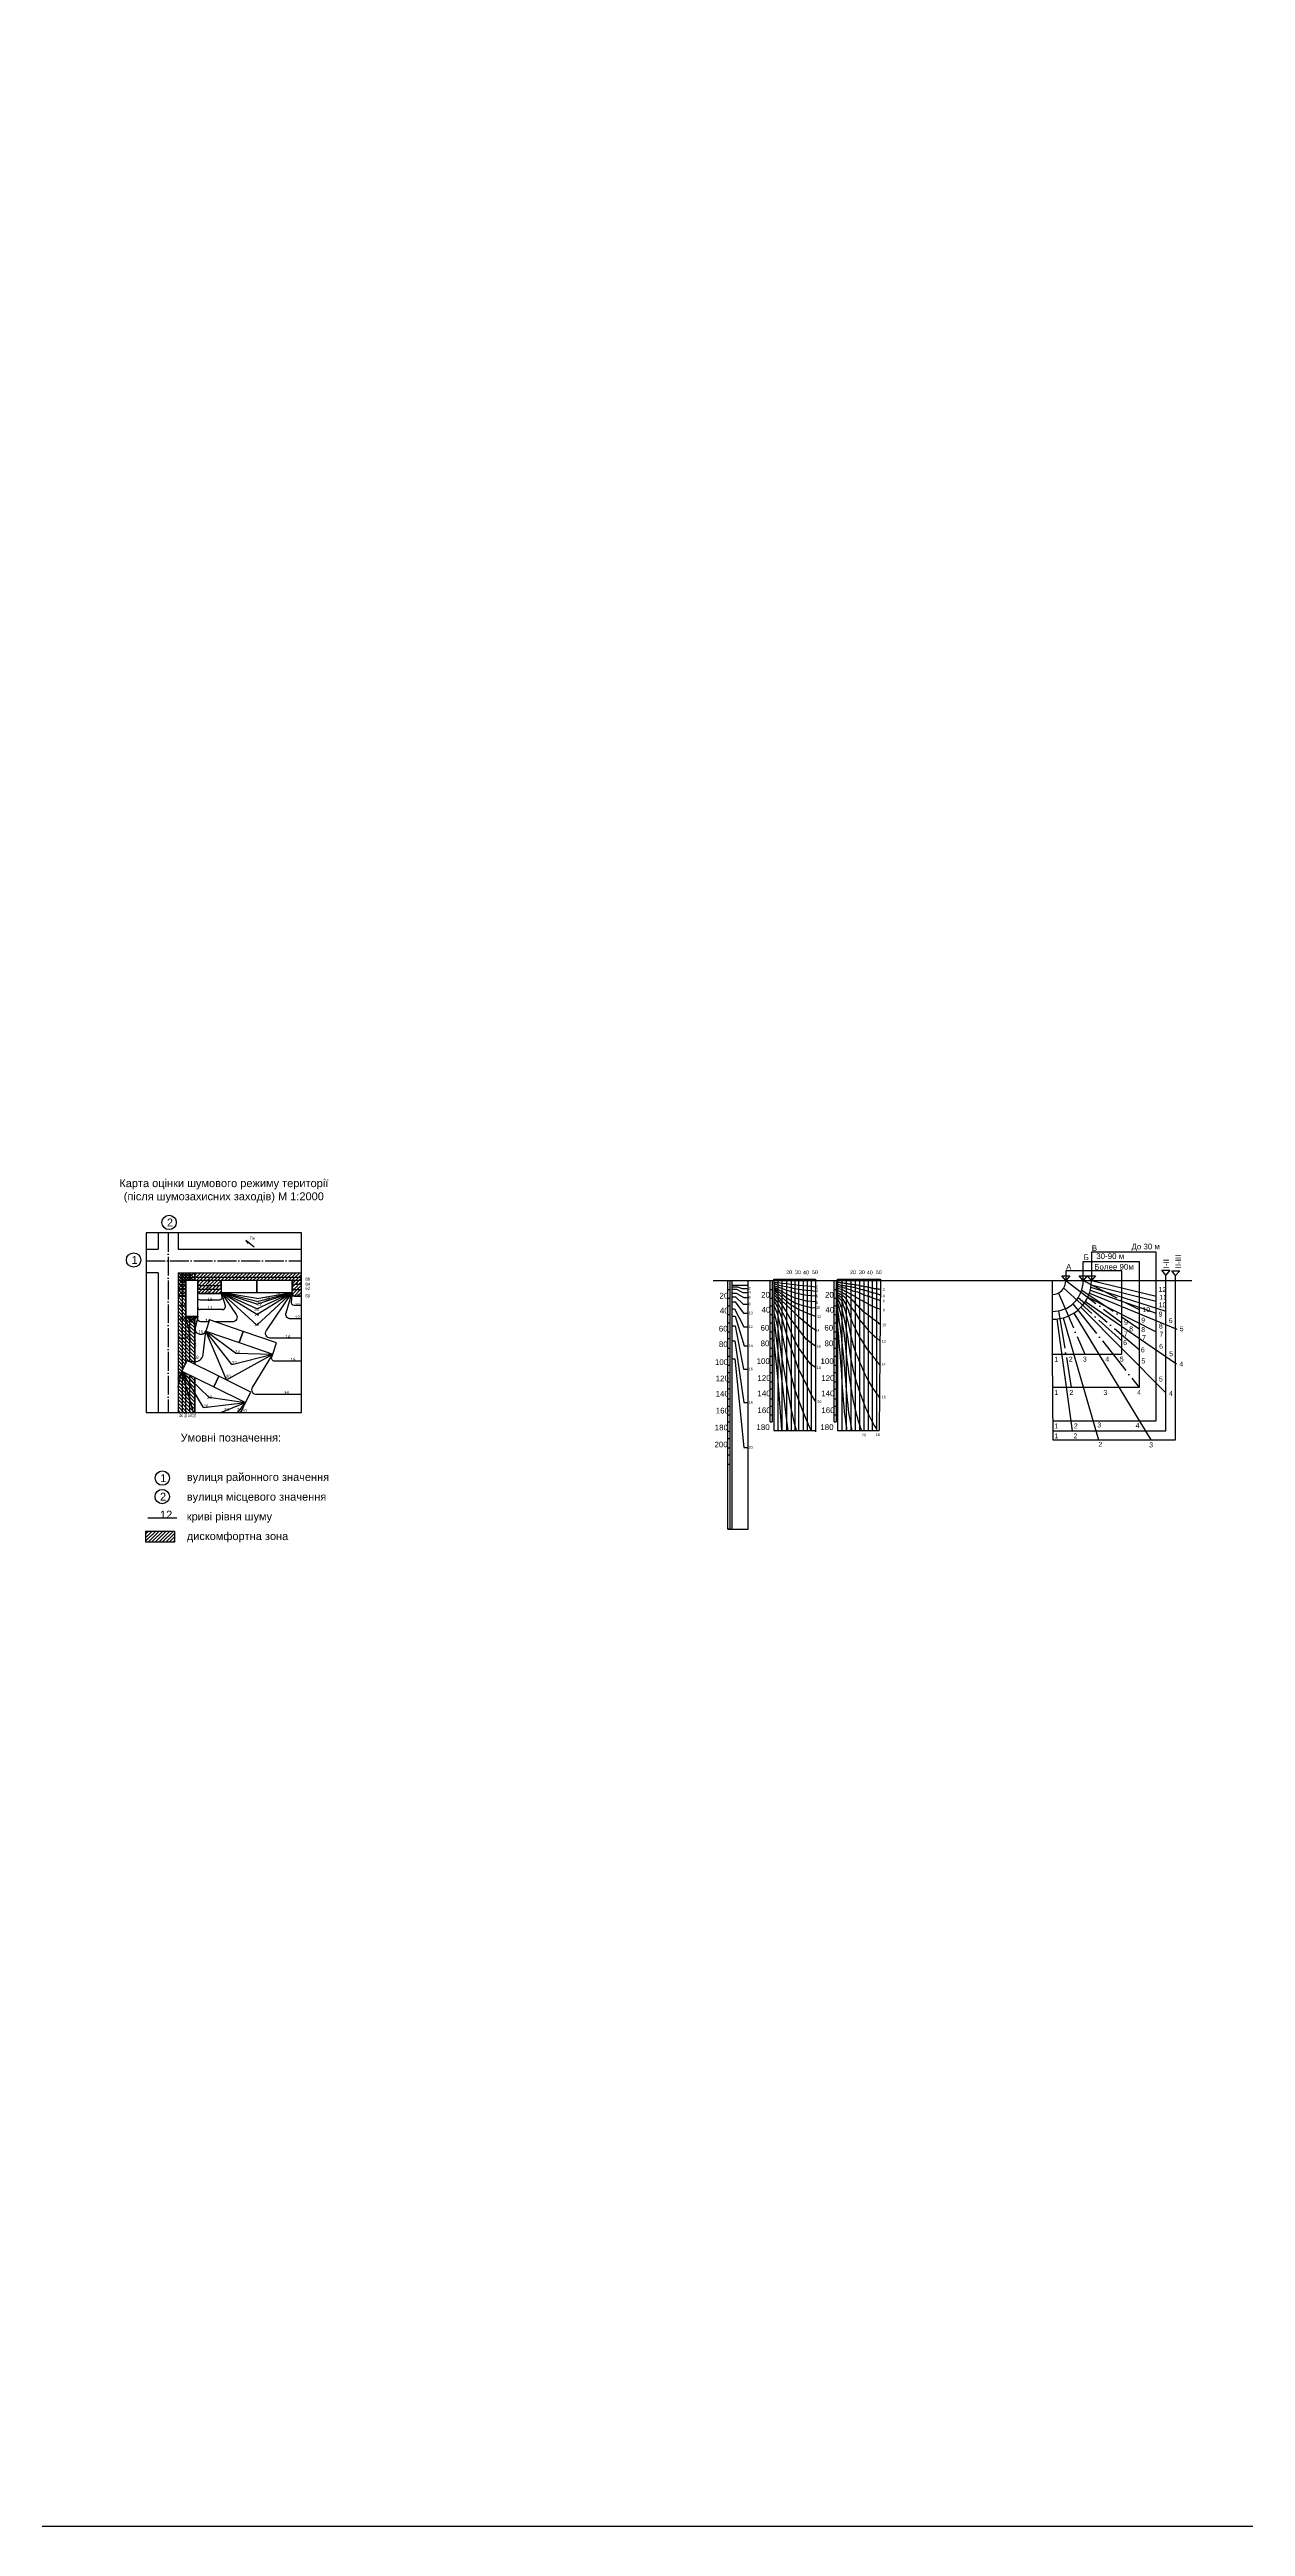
# Model space of a CAD drawing. Header units: millimetres. Extents: x 3866 to 35600, y -8896 to 9491.
# Drawn here: x 11811 to 12570, y 2100 to 3671 of the extents above; entities that cross this region are included whole.
import ezdxf

# ---------------------------------------------------------------- set-up
doc = ezdxf.new("R2010")
doc.units = ezdxf.units.MM
doc.linetypes.add('ACAD_ISO04W100', pattern=[30, 24, -3, 0, -3])
for name, color, linetype in [('будівлі', 7, 'Continuous'), ('ВДМ', 7, 'Continuous'), ('шум1', 243, 'Continuous'), ('шум2', 130, 'Continuous'), ('шум3', 90, 'Continuous')]:
    doc.layers.add(name, color=color, linetype=linetype)
doc.styles.get("Standard").update_dxf_attribs({"font": 'arial.ttf'})

msp = doc.modelspace()

# ---------------------------------------------------------------- hatches: boundary and pattern name
at = {"layer": 'шум1', "transparency": 33554687}
h = msp.add_hatch(dxfattribs=at)
h.set_pattern_fill('ANSI31', color=256, scale=0.5)
h.paths.add_polyline_path([(11900.157, 2895.326), (11897.558, 2895.326), (11897.558, 2892.462), (11900.157, 2892.462)])
h.paths.add_polyline_path([(11897.558, 2895.326), (11895.449, 2895.326), (11895.449, 2892.462), (11897.558, 2892.462)])
h.paths.add_polyline_path([(11895.449, 2895.326), (11892.585, 2895.326), (11892.585, 2892.462), (11895.449, 2892.462)])
h.paths.add_polyline_path([(11895.449, 2892.462), (11892.585, 2892.462), (11892.585, 2890.382), (11895.449, 2890.382)])
h.paths.add_polyline_path([(11895.449, 2890.382), (11892.585, 2890.382), (11892.585, 2887.782), (11895.449, 2887.782)])
h.paths.add_polyline_path([(11897.558, 2889.616, 0.34663683), (11896.585, 2890.382), (11895.449, 2890.382), (11895.449, 2887.782), (11896.085, 2887.782, 0.35885774), (11897.558, 2888.995)])
h.paths.add_polyline_path([(11897.558, 2892.462), (11895.449, 2892.462), (11895.449, 2890.382), (11896.585, 2890.382, -0.34663683), (11897.558, 2889.616)])
h.paths.add_polyline_path([(11895.449, 2887.782), (11892.585, 2887.782), (11892.585, 2884.698), (11895.449, 2884.698)])
h.paths.add_polyline_path([(11897.558, 2888.995, -0.35885774), (11896.085, 2887.782), (11895.449, 2887.782), (11895.449, 2884.698), (11896.085, 2884.698, 0.35885774), (11897.558, 2885.911)])
h.paths.add_polyline_path([(11895.449, 2884.698), (11892.585, 2884.698), (11892.585, 2880.464), (11895.449, 2880.464)])
h.paths.add_polyline_path([(11897.558, 2885.911, -0.35885774), (11896.085, 2884.698), (11895.449, 2884.698), (11895.449, 2880.464), (11896.085, 2880.464, 0.35885774), (11897.558, 2881.677)])
h.paths.add_polyline_path([(11920.085, 2886.318, -0.41421356), (11918.585, 2884.818), (11906.585, 2884.818, -0.41421356), (11905.085, 2886.318), (11905.085, 2883.599, 0.41421356), (11906.585, 2882.099), (11919.585, 2882.099, 0.41421356), (11920.085, 2882.599), (11920.085, 2882.826)])
h.paths.add_polyline_path([(11920.085, 2886.318), (11920.085, 2888.498, -0.41421356), (11918.585, 2886.998), (11906.585, 2886.998, -0.41421356), (11905.085, 2888.498), (11905.085, 2888.22), (11905.085, 2886.318, 0.41421356), (11906.585, 2884.818), (11918.585, 2884.818, 0.41421356)])
h.paths.add_polyline_path([(11920.085, 2889.354, 0.41421356), (11919.085, 2890.354), (11906.085, 2890.354, 0.41421356), (11905.085, 2889.354), (11905.085, 2888.498, 0.41421356), (11906.585, 2886.998), (11918.585, 2886.998, 0.41421356), (11920.085, 2888.498)])
h.paths.add_polyline_path([(11910.695, 2880.441), (11913.249, 2880.441), (11913.249, 2884.562), (11910.695, 2884.562)], flags=9)
h.paths.add_polyline_path([(11910.703, 2883.16), (11913.257, 2883.16), (11913.257, 2887.282), (11910.703, 2887.282)], flags=9)
h.paths.add_polyline_path([(11910.772, 2885.348), (11913.326, 2885.348), (11913.326, 2889.469), (11910.772, 2889.469)], flags=9)
h.paths.add_polyline_path([(11910.726, 2888.119), (11913.28, 2888.119), (11913.28, 2892.24), (11910.726, 2892.24)], flags=9)
h = msp.add_hatch(dxfattribs=at)
h.set_pattern_fill('ANSI31', color=256, scale=0.5, angle=90)
h.paths.add_polyline_path([(11895.449, 2884.698), (11892.585, 2884.698), (11892.585, 2880.464), (11895.449, 2880.464)])
h.paths.add_polyline_path([(11895.449, 2887.782), (11892.585, 2887.782), (11892.585, 2884.698), (11895.449, 2884.698)])
h.paths.add_polyline_path([(11895.449, 2890.382), (11892.585, 2890.382), (11892.585, 2887.782), (11895.449, 2887.782)])
h.paths.add_polyline_path([(11895.449, 2892.462), (11892.585, 2892.462), (11892.585, 2890.382), (11895.449, 2890.382)])
h.paths.add_polyline_path([(11895.449, 2895.326), (11892.585, 2895.326), (11892.585, 2892.462), (11895.449, 2892.462)])
h.paths.add_polyline_path([(11897.558, 2895.326), (11895.449, 2895.326), (11895.449, 2892.462), (11897.558, 2892.462)])
h.paths.add_polyline_path([(11900.157, 2895.326), (11897.558, 2895.326), (11897.558, 2892.462), (11900.157, 2892.462)])
h.paths.add_polyline_path([(11903.241, 2895.326), (11900.157, 2895.326), (11900.157, 2892.462), (11903.241, 2892.462)])
h.paths.add_polyline_path([(11903.241, 2892.462), (11900.157, 2892.462), (11900.157, 2890.326), (11903.241, 2890.326)])
h.paths.add_polyline_path([(11900.157, 2892.462), (11897.558, 2892.462), (11897.558, 2890.326), (11900.157, 2890.326)])
h.paths.add_polyline_path([(11897.558, 2892.462), (11895.449, 2892.462), (11895.449, 2890.382), (11896.585, 2890.382, -0.34663683), (11897.558, 2889.616)])
h.paths.add_polyline_path([(11897.558, 2889.616, 0.34663683), (11896.585, 2890.382), (11895.449, 2890.382), (11895.449, 2887.782), (11896.085, 2887.782, 0.35885774), (11897.558, 2888.995)])
h.paths.add_polyline_path([(11897.558, 2888.995, -0.35885774), (11896.085, 2887.782), (11895.449, 2887.782), (11895.449, 2884.698), (11896.085, 2884.698, 0.35885774), (11897.558, 2885.911)])
h.paths.add_polyline_path([(11897.558, 2885.911, -0.35885774), (11896.085, 2884.698), (11895.449, 2884.698), (11895.449, 2880.464), (11896.085, 2880.464, 0.35885774), (11897.558, 2881.677)])
h.paths.add_polyline_path([(11903.241, 2867.239), (11903.241, 2867.826), (11900.157, 2867.826), (11900.157, 2867.008), (11901.335, 2866.633)])
h.paths.add_polyline_path([(11900.157, 2867.826), (11897.585, 2867.826), (11900.157, 2867.008)], flags=16)
h.paths.add_polyline_path([(11900.157, 2867.008), (11897.585, 2867.826), (11900.157, 2866.16)], flags=16)
h.paths.add_polyline_path([(11903.241, 2866.631), (11903.241, 2867.239), (11901.335, 2866.633), (11900.157, 2867.008), (11900.157, 2866.16), (11901.335, 2865.396)])
h.paths.add_polyline_path([(11900.157, 2866.16), (11897.585, 2867.826), (11900.157, 2864.986)], flags=17)
h.paths.add_polyline_path([(11903.241, 2865.79), (11903.241, 2866.631), (11901.335, 2865.396), (11900.157, 2866.16), (11900.157, 2864.986), (11901.335, 2863.685)])
h.paths.add_polyline_path([(11900.157, 2864.986), (11897.585, 2867.826), (11899.837, 2857.52, -0.4131345), (11897.558, 2853.951), (11897.558, 2837.83), (11898.407, 2839.55), (11899.302, 2839.108), (11900.157, 2839.067)])
h.paths.add_polyline_path([(11898.845, 2850.445), (11901.399, 2850.445), (11901.399, 2854.567), (11898.845, 2854.567)], flags=9)
h = msp.add_hatch(dxfattribs=at)
h.set_pattern_fill('ANSI31', color=256, scale=0.5)
h.paths.add_polyline_path([(11900.157, 2892.462), (11897.558, 2892.462), (11897.558, 2890.326), (11900.157, 2890.326)])
h = msp.add_hatch(dxfattribs=at)
h.set_pattern_fill('ANSI31', color=256)
h.paths.add_polyline_path([(11903.241, 2895.326), (11900.157, 2895.326), (11900.157, 2892.462), (11903.241, 2892.462)])
h = msp.add_hatch(dxfattribs=at)
h.set_pattern_fill('ANSI31', color=256, scale=0.5)
h.paths.add_polyline_path([(11903.241, 2892.462), (11900.157, 2892.462), (11900.157, 2890.326), (11903.241, 2890.326)])
h = msp.add_hatch(dxfattribs=at)
h.set_pattern_fill('ANSI31', color=256, scale=0.5)
h.paths.add_polyline_path([(11971.014, 2895.326), (11903.241, 2895.326), (11903.241, 2892.462), (11971.014, 2892.462)])
h.paths.add_polyline_path([(11908.487, 2890.471), (11911.041, 2890.471), (11911.041, 2894.593), (11908.487, 2894.593)], flags=9)
h = msp.add_hatch(dxfattribs=at)
h.set_pattern_fill('ANSI31', color=256, scale=0.5)
h.paths.add_polyline_path([(11971.014, 2892.462), (11903.241, 2892.462), (11903.241, 2890.326), (11905.085, 2890.326), (11905.085, 2889.354, -0.41421356), (11906.085, 2890.354), (11919.085, 2890.354, -0.41421356), (11920.085, 2889.354), (11920.085, 2890.326), (11942.585, 2890.326), (11965.085, 2890.326), (11965.085, 2889.354, -0.41421356), (11966.085, 2890.354), (11971.014, 2890.354)])
h.paths.add_polyline_path([(11908.487, 2890.471), (11911.041, 2890.471), (11911.041, 2894.593), (11908.487, 2894.593)], flags=9)
h.paths.add_polyline_path([(11910.726, 2888.119), (11913.28, 2888.119), (11913.28, 2892.24), (11910.726, 2892.24)], flags=9)
h = msp.add_hatch(dxfattribs=at)
h.set_pattern_fill('ANSI31', color=256, scale=0.5, angle=90)
h.paths.add_polyline_path([(11895.449, 2853.88), (11892.585, 2853.88), (11892.585, 2827.772), (11895.085, 2832.826), (11895.449, 2833.562)])
h.paths.add_polyline_path([(11895.449, 2865.991), (11892.585, 2865.991), (11892.585, 2853.88), (11895.449, 2853.88)])
h.paths.add_polyline_path([(11895.449, 2874.697), (11892.585, 2874.697), (11892.585, 2865.991), (11895.449, 2865.991)])
h.paths.add_polyline_path([(11895.449, 2880.464), (11892.585, 2880.464), (11892.585, 2874.697), (11895.449, 2874.697)])
h.paths.add_polyline_path([(11893.71, 2856.921), (11896.264, 2856.921), (11896.264, 2861.043), (11893.71, 2861.043)], flags=24)
h.paths.add_polyline_path([(11893.71, 2856.921), (11896.264, 2856.921), (11896.264, 2861.043), (11893.71, 2861.043)], flags=25)
h = msp.add_hatch(dxfattribs=at)
h.set_pattern_fill('ANSI31', color=256, scale=0.5, angle=90)
h.paths.add_polyline_path([(11897.558, 2881.677, -0.35885774), (11896.085, 2880.464), (11895.449, 2880.464), (11895.449, 2874.697), (11896.085, 2874.697, 0.35885774), (11897.558, 2875.91)])
h.paths.add_polyline_path([(11897.558, 2875.91, -0.35885774), (11896.085, 2874.697), (11895.449, 2874.697), (11895.449, 2865.991), (11896.085, 2865.991, 0.35885774), (11897.558, 2867.204)])
h = msp.add_hatch(dxfattribs=at)
h.set_pattern_fill('ANSI31', color=256, scale=0.5)
h.paths.add_polyline_path([(11971.014, 2884.67), (11966.585, 2884.67, -0.41421356), (11965.085, 2886.17), (11965.085, 2882.826), (11965.081, 2881.972, 0.41577484), (11966.581, 2880.464), (11971.014, 2880.464)])
h.paths.add_polyline_path([(11967.509, 2883.04), (11970.063, 2883.04), (11970.063, 2887.161), (11967.509, 2887.161)], flags=9)
h.paths.add_polyline_path([(11967.498, 2878.806), (11970.052, 2878.806), (11970.052, 2882.927), (11967.498, 2882.927)], flags=9)
h = msp.add_hatch(dxfattribs=at)
h.set_pattern_fill('ANSI31', color=256, scale=0.5)
h.paths.add_polyline_path([(11971.014, 2887.754), (11966.585, 2887.754, -0.41421356), (11965.085, 2889.254), (11965.085, 2886.17, 0.41421356), (11966.585, 2884.67), (11971.014, 2884.67)])
h.paths.add_polyline_path([(11971.014, 2890.354), (11966.085, 2890.354, 0.42736939), (11965.086, 2889.309, 0.42494564), (11966.585, 2887.754), (11971.014, 2887.754)])
h.paths.add_polyline_path([(11967.509, 2883.04), (11970.063, 2883.04), (11970.063, 2887.161), (11967.509, 2887.161)], flags=9)
h.paths.add_polyline_path([(11966.987, 2886.105), (11969.541, 2886.105), (11969.541, 2890.226), (11966.987, 2890.226)], flags=9)
h = msp.add_hatch(dxfattribs=at)
h.set_pattern_fill('ANSI31', color=256, scale=0.5, angle=90)
h.paths.add_polyline_path([(11897.558, 2853.951, -0.05475768), (11896.906, 2853.88), (11895.449, 2853.88), (11895.449, 2833.562), (11897.558, 2837.83)])
h.paths.add_polyline_path([(11897.558, 2867.204, -0.35885774), (11896.085, 2865.991), (11895.449, 2865.991), (11895.449, 2853.88), (11896.906, 2853.88, 0.05475768), (11897.558, 2853.951)])
h.paths.add_polyline_path([(11897.585, 2867.826), (11897.585, 2867.491, -0.04819234), (11897.558, 2867.204), (11897.558, 2853.951, 0.4131345), (11899.837, 2857.52)])
h.paths.add_polyline_path([(11893.71, 2856.921), (11896.264, 2856.921), (11896.264, 2861.043), (11893.71, 2861.043)], flags=25)
h.paths.add_polyline_path([(11895.853, 2853.316), (11898.407, 2853.316), (11898.407, 2857.437), (11895.853, 2857.437)], flags=25)
h.paths.add_polyline_path([(11893.71, 2856.921), (11896.264, 2856.921), (11896.264, 2861.043), (11893.71, 2861.043)], flags=25)
h.paths.add_polyline_path([(11895.853, 2853.316), (11898.407, 2853.316), (11898.407, 2857.437), (11895.853, 2857.437)], flags=24)
h = msp.add_hatch(dxfattribs=at)
h.set_pattern_fill('ANSI31', color=256, scale=0.5, angle=90)
h.paths.add_polyline_path([(11903.241, 2865.79), (11901.335, 2863.685), (11900.157, 2864.986), (11900.157, 2839.067), (11903.241, 2838.919)])
h.paths.add_polyline_path([(11903.241, 2838.919), (11900.157, 2839.067), (11900.157, 2838.686), (11903.241, 2837.162)])
h.paths.add_polyline_path([(11898.845, 2850.445), (11901.399, 2850.445), (11901.399, 2854.567), (11898.845, 2854.567)], flags=9)
h.paths.add_polyline_path([(11902.181, 2847.424), (11904.735, 2847.424), (11904.735, 2851.545), (11902.181, 2851.545)], flags=9)
h.paths.add_polyline_path([(11901.792, 2839.526), (11905.9, 2839.526), (11905.9, 2843.648), (11901.792, 2843.648)], flags=9)
h = msp.add_hatch(dxfattribs=at)
h.set_pattern_fill('ANSI31', color=256, scale=0.5, angle=90)
h.paths.add_polyline_path([(11897.558, 2824.114), (11895.449, 2831.544), (11895.449, 2806.69), (11897.558, 2806.69)])
h.paths.add_polyline_path([(11895.449, 2831.544), (11895.085, 2832.826), (11892.585, 2822.771), (11892.585, 2806.69), (11895.449, 2806.69)])
h.paths.add_polyline_path([(11900.157, 2814.953), (11897.558, 2824.114), (11897.558, 2806.69), (11900.157, 2806.69)])
h.paths.add_polyline_path([(11900.157, 2824.298), (11897.558, 2828.669), (11897.558, 2824.114), (11900.157, 2814.953)])
h.paths.add_polyline_path([(11903.241, 2819.112), (11900.157, 2824.298), (11900.157, 2814.953), (11902.502, 2806.69), (11903.241, 2806.69)])
h.paths.add_polyline_path([(11900.157, 2814.953), (11900.157, 2806.69), (11902.502, 2806.69)], flags=17)
h.paths.add_polyline_path([(11903.241, 2824.96), (11900.157, 2827.934), (11900.157, 2824.298), (11903.241, 2819.112)])
h.paths.add_polyline_path([(11903.241, 2828.797), (11900.157, 2830.32), (11900.157, 2827.934), (11903.241, 2824.96)])
h.paths.add_polyline_path([(11900.157, 2830.32), (11897.558, 2831.605), (11897.558, 2830.442), (11900.157, 2827.934)])
h.paths.add_polyline_path([(11897.558, 2830.442), (11897.558, 2828.669), (11900.157, 2824.298), (11900.157, 2827.934)])
h.paths.add_polyline_path([(11895.449, 2832.214), (11895.449, 2831.544), (11897.558, 2824.114), (11897.558, 2828.669)])
h.paths.add_polyline_path([(11897.558, 2830.442), (11895.449, 2832.475), (11895.449, 2832.214), (11897.558, 2828.669)])
h.paths.add_polyline_path([(11897.558, 2831.605), (11895.449, 2832.646), (11895.449, 2832.475), (11897.558, 2830.442)])
at = {"layer": 'шум1'}
h = msp.add_hatch(dxfattribs=at)
h.set_pattern_fill('ANSI31', color=256, scale=0.5)
h.set_pattern_definition([(45, (218.4065, 0), (-1.12253202, 1.12253202), [])])
h.paths.add_polyline_path([(11890.447, 2731.395), (11872.155, 2731.395), (11872.155, 2724.3), (11890.447, 2724.3)])

# ---------------------------------------------------------------- linework, layer by layer
for points in [[(11872.343, 2806.69), (11971.014, 2806.69), (11971.014, 2920.552), (11872.343, 2920.552), (11872.343, 2806.69)], [(12448, 2801.332), (12513.656, 2801.332), (12513.656, 2908.375), (12472.538, 2908.375), (12472.538, 2890.326)], [(12447.526, 2890.326), (12447.526, 2843.737), (12491.798, 2843.737), (12491.798, 2896.418), (12456.221, 2896.418), (12456.221, 2890.326)], [(12447.526, 2843.737), (12448, 2789.313), (12525.943, 2789.313), (12525.943, 2893.528)], [(12467.275, 2890.326), (12467.275, 2902.541), (12502.784, 2902.541), (12502.784, 2822.562), (12448, 2822.562)], [(12448, 2795.031), (12519.778, 2795.031), (12519.778, 2893.818)], [(12456.221, 2890.326), (12453.776, 2893.35), (12458.852, 2893.35), (12456.221, 2890.326)], [(12467.275, 2890.326), (12464.831, 2893.35), (12469.907, 2893.35), (12467.275, 2890.326)], [(12472.538, 2890.326), (12470.093, 2893.35), (12475.169, 2893.35), (12472.538, 2890.326)], [(12519.778, 2893.818), (12517.334, 2896.842), (12522.41, 2896.842), (12519.778, 2893.818)], [(12525.943, 2893.528), (12523.498, 2896.552), (12528.574, 2896.552), (12525.943, 2893.528)], [(12232.374, 2890.326), (12536.228, 2890.326)], [(12242.851, 2890.326), (12242.851, 2732.513), (12241.592, 2732.513), (12241.592, 2890.326)], [(12254.425, 2890.326), (12254.425, 2732.424), (12241.592, 2732.424)], [(12241.592, 2884.757), (12242.851, 2884.757)], [(12241.592, 2879.216), (12242.851, 2879.216)], [(12244.151, 2890.326), (12244.151, 2732.424)], [(12244.151, 2887.462), (12254.425, 2887.462)], [(12244.151, 2886.299), (12247.852, 2886.323), (12250.861, 2885.354), (12254.425, 2885.354)], [(12244.151, 2884.839), (12244.151, 2884.839), (12247.149, 2884.839), (12251.299, 2882.754), (12254.425, 2882.754)], [(12244.151, 2882.414), (12247.068, 2882.414), (12251.81, 2879.67), (12254.425, 2879.67)], [(12244.151, 2879.957), (12246.558, 2879.957), (12251.519, 2875.464), (12254.425, 2875.464)], [(12244.151, 2876.851), (12246.434, 2876.851), (12251.533, 2869.697), (12254.425, 2869.697)], [(12268.583, 2800.808), (12268.583, 2890.326)], [(12268.583, 2884.757), (12269.843, 2884.757)], [(12268.583, 2879.216), (12269.843, 2879.216)], [(12269.843, 2890.326), (12269.843, 2800.808)], [(12270.855, 2890.326), (12270.855, 2891.315), (12297.298, 2891.315), (12297.298, 2794.349)], [(12270.855, 2890.326), (12270.855, 2795.123)], [(12297.298, 2886.213), (12294.483, 2886.508), (12291.858, 2886.783), (12289.346, 2886.902), (12286.773, 2887.213), (12283.971, 2887.552), (12281.611, 2887.838), (12278.891, 2888.167), (12276.14, 2888.56), (12273.355, 2888.957), (12270.855, 2888.957)], [(12297.298, 2883.433), (12294.373, 2883.729), (12291.509, 2883.999), (12289.267, 2884.35), (12286.727, 2884.701), (12283.938, 2885.086), (12281.583, 2885.702), (12278.773, 2886.458), (12275.936, 2886.863), (12273.529, 2887.434), (12270.855, 2888.316)], [(12297.298, 2880.357), (12294.435, 2880.574), (12291.74, 2880.778), (12289.307, 2881.36), (12286.777, 2881.82), (12284.044, 2882.514), (12281.549, 2883.362), (12278.736, 2884.317), (12276.018, 2885.241), (12273.379, 2886.132), (12270.855, 2886.985)], [(12297.298, 2876.805), (12294.35, 2877.106), (12291.732, 2877.374), (12289.317, 2877.946), (12286.716, 2878.582), (12283.911, 2879.412), (12281.523, 2880.349), (12278.683, 2881.903), (12275.932, 2883.407), (12273.438, 2884.772), (12270.855, 2886.25)], [(12297.298, 2872.866), (12294.555, 2873.072), (12291.961, 2873.759), (12289.486, 2874.274), (12286.788, 2875.149), (12284.099, 2876.237), (12281.487, 2877.696), (12278.681, 2879.473), (12275.897, 2881.756), (12273.371, 2883.351), (12270.855, 2885.263)], [(12297.298, 2867.562), (12294.647, 2868.596), (12291.886, 2869.613), (12289.484, 2870.692), (12286.822, 2871.889), (12284.101, 2873.56), (12281.542, 2874.948), (12278.468, 2877.397), (12276.13, 2879.556), (12273.452, 2882.029), (12270.855, 2884.206)], [(12297.298, 2858.901), (12294.503, 2860.619), (12291.866, 2862.892), (12289.355, 2865.057), (12286.784, 2867.086), (12284.009, 2869.775), (12281.617, 2872.091), (12278.662, 2874.953), (12275.809, 2877.717), (12273.677, 2880.251), (12270.855, 2883.188)], [(12297.298, 2848.614), (12294.601, 2850.724), (12291.717, 2852.981), (12289.368, 2856.013), (12286.767, 2859.371), (12283.964, 2862.99), (12281.351, 2866.363), (12278.822, 2871.01), (12276.041, 2875.204), (12273.543, 2878.5), (12270.855, 2881.682)], [(12297.298, 2835.085), (12294.521, 2837.121), (12292.092, 2840.104), (12289.508, 2843.773), (12286.827, 2847.387), (12284.236, 2852.16), (12281.472, 2858.443), (12278.7, 2865.654), (12275.79, 2871.466), (12273.416, 2876.206), (12270.855, 2879.713)], [(12297.298, 2813.771), (12294.582, 2818.089), (12291.981, 2823.263), (12289.418, 2828.549), (12286.577, 2834.409), (12284.225, 2841.172), (12281.899, 2847.38), (12278.941, 2856.494), (12275.937, 2866.821), (12273.468, 2873.344), (12270.855, 2877.818)], [(12273.468, 2890.326), (12273.468, 2795.123)], [(12275.937, 2890.326), (12275.937, 2891.315)], [(12275.937, 2890.326), (12275.937, 2795.123)], [(12278.941, 2890.326), (12278.941, 2795.123)], [(12281.899, 2890.326), (12281.899, 2891.315)], [(12281.899, 2890.326), (12281.899, 2795.123)], [(12284.225, 2890.326), (12284.225, 2795.123)], [(12286.577, 2890.326), (12286.577, 2891.315)], [(12286.577, 2890.326), (12286.577, 2795.123)], [(12289.418, 2890.326), (12289.418, 2795.123)], [(12291.981, 2890.326), (12291.981, 2891.315)], [(12291.981, 2890.326), (12291.981, 2795.123)], [(12294.582, 2890.326), (12294.582, 2795.123)], [(12309.141, 2800.808), (12309.141, 2890.326)], [(12309.141, 2884.757), (12310.401, 2884.757)], [(12309.141, 2879.216), (12310.401, 2879.216)], [(12310.401, 2890.326), (12310.401, 2800.808)], [(12311.414, 2890.326), (12311.414, 2891.315), (12338.695, 2891.315), (12337.863, 2795.186)], [(12311.414, 2890.326), (12311.414, 2795.123)], [(12314.073, 2890.326), (12314.073, 2795.123)], [(12316.846, 2890.326), (12316.846, 2795.123)], [(12316.846, 2878.674), (12319.78, 2873.561), (12322.457, 2870.022), (12325.324, 2865.323), (12328.068, 2862.284), (12330.747, 2858.859), (12333.284, 2856.319), (12336.077, 2854.063), (12338.355, 2851.996)], [(12319.78, 2890.326), (12319.78, 2795.123)], [(12322.457, 2890.326), (12322.457, 2795.123)], [(12325.324, 2890.326), (12325.324, 2795.123)], [(12328.068, 2890.326), (12328.068, 2795.123)], [(12330.747, 2890.326), (12330.747, 2795.123)], [(12333.284, 2890.326), (12333.284, 2795.123)], [(12336.077, 2890.326), (12336.077, 2795.123)], [(12468.783, 2877.095), (12526.642, 2837.589)], [(12470.25, 2879.766), (12513.656, 2857.846)], [(12471.3, 2882.392), (12526.674, 2859.41)], [(12471.812, 2884.145), (12513.656, 2869.65)], [(12472.215, 2886.084), (12519.778, 2870.834)], [(12472.424, 2887.666), (12513.656, 2877.279)], [(12472.538, 2890.326), (12513.656, 2880.54)], [(12241.592, 2874.256), (12242.851, 2874.256)], [(12241.592, 2868.828), (12242.851, 2868.828)], [(12241.592, 2863.469), (12242.851, 2863.469)], [(12244.151, 2872.328), (12245.982, 2872.328), (12251.85, 2860.991), (12254.425, 2860.991)], [(12244.151, 2867.752), (12246.373, 2867.752), (12252.096, 2848.88), (12254.425, 2848.88)], [(12244.151, 2861.588), (12246.275, 2861.588), (12251.685, 2834.16), (12254.425, 2834.16)], [(12268.583, 2874.256), (12269.843, 2874.256)], [(12268.583, 2868.828), (12269.843, 2868.828)], [(12268.583, 2863.469), (12269.843, 2863.469)], [(12294.582, 2795.205), (12291.981, 2800.981), (12289.418, 2807.027), (12286.577, 2814.862), (12284.225, 2821.517), (12281.899, 2830.271), (12278.941, 2843.423), (12275.937, 2857.718), (12273.468, 2868.86), (12270.855, 2874.931)], [(12285.219, 2795.218), (12284.225, 2798.767), (12281.899, 2809.432), (12278.941, 2825.697), (12275.937, 2841.983), (12273.468, 2861.26), (12270.855, 2871.182)], [(12279.939, 2795.239), (12278.941, 2803.052), (12275.937, 2828.135), (12273.468, 2847.165), (12270.855, 2867.009)], [(12309.141, 2874.256), (12310.401, 2874.256)], [(12309.141, 2868.828), (12310.401, 2868.828)], [(12309.141, 2863.469), (12310.401, 2863.469)], [(12450.648, 2865.988), (12460.281, 2795.031)], [(12454.693, 2866.719), (12477.11, 2789.313)], [(12461.456, 2869.722), (12510.311, 2789.313)], [(12465.897, 2873.397), (12519.778, 2819.123)], [(12241.592, 2857.719), (12242.851, 2857.719)], [(12241.592, 2853.565), (12242.851, 2853.565)], [(12241.592, 2847.543), (12242.851, 2847.543)], [(12244.151, 2852.093), (12246.232, 2852.093), (12251.832, 2812.946), (12254.425, 2812.946)], [(12268.583, 2857.719), (12269.843, 2857.719)], [(12268.583, 2853.565), (12269.843, 2853.565)], [(12268.583, 2847.543), (12269.843, 2847.543)], [(12275.937, 2795.536), (12273.468, 2829.445), (12270.855, 2852.833)], [(12309.141, 2857.719), (12310.401, 2857.719)], [(12309.141, 2853.565), (12310.401, 2853.565)], [(12309.141, 2847.543), (12310.401, 2847.543)], [(12241.592, 2842.303), (12242.851, 2842.303)], [(12241.592, 2836.641), (12242.851, 2836.641)], [(12241.592, 2832.053), (12242.851, 2832.053)], [(12244.151, 2840.755), (12246.036, 2840.755), (12251.854, 2784.474), (12254.425, 2784.474)], [(12268.583, 2842.303), (12269.843, 2842.303)], [(12268.583, 2836.641), (12269.843, 2836.641)], [(12268.583, 2832.053), (12269.843, 2832.053)], [(12309.141, 2842.303), (12310.401, 2842.303)], [(12309.141, 2836.641), (12310.401, 2836.641)], [(12309.141, 2832.053), (12310.401, 2832.053)], [(12241.592, 2826.126), (12242.851, 2826.126)], [(12241.592, 2821.643), (12242.851, 2821.643)], [(12241.592, 2815.338), (12242.851, 2815.338)], [(12268.583, 2826.126), (12269.843, 2826.126)], [(12268.583, 2821.643), (12269.843, 2821.643)], [(12268.583, 2815.338), (12269.843, 2815.338)], [(12309.141, 2826.126), (12310.401, 2826.126)], [(12309.141, 2821.643), (12310.401, 2821.643)], [(12309.141, 2815.338), (12310.401, 2815.338)], [(12448, 2822.562), (12447.71, 2822.56)], [(12241.592, 2810.582), (12242.851, 2810.582)], [(12241.592, 2805.149), (12242.851, 2805.149)], [(12241.592, 2800.808), (12242.851, 2800.808)], [(12268.583, 2810.582), (12269.843, 2810.582)], [(12268.583, 2805.149), (12269.843, 2805.149)], [(12268.583, 2800.808), (12269.843, 2800.808)], [(12309.141, 2810.582), (12310.401, 2810.582)], [(12309.141, 2805.149), (12310.401, 2805.149)], [(12309.141, 2800.808), (12310.401, 2800.808)], [(12241.592, 2794.843), (12242.851, 2794.843)], [(12241.592, 2790.173), (12242.851, 2790.173)], [(12241.592, 2784.171), (12242.851, 2784.171)], [(12270.855, 2795.123), (12297.298, 2795.123)], [(12311.414, 2795.123), (12337.863, 2795.186)], [(12241.592, 2779.757), (12242.851, 2779.757)], [(12241.592, 2773.94), (12242.851, 2773.94)]]:
    msp.add_lwpolyline(points)
at = {"linetype": 'ACAD_ISO04W100'}
for points in [[(12451.537, 2882.405), (12468.344, 2843.737)], [(12454.944, 2885.503), (12491.798, 2852.16)], [(12456.221, 2890.326), (12491.798, 2863.546)], [(12464.185, 2879.531), (12502.784, 2846.657)], [(12466.422, 2884.315), (12502.784, 2859.736)], [(12467.275, 2890.326), (12502.784, 2871.975)], [(12451.733, 2871.122), (12459.747, 2822.562)], [(12460.834, 2875.629), (12502.784, 2822.562)]]:
    msp.add_lwpolyline(points, dxfattribs=at)
for centre in [(11886.936, 2927.235), (11864.389, 2903.417), (11882.595, 2764.994), (11882.536, 2753.284)]:
    msp.add_circle(centre, 4.556)
for centre, radius, start, end in [((12447.756, 2889.987), 8.473, 268.446733, 2.295971), ((12448.056, 2889.989), 19.222, 268.420067, 1.004736), ((12448.392, 2890.03), 24.148, 267.944943, 0.702152)]:
    msp.add_arc(centre, radius, start, end)
for points in [[(12311.414, 2889.316), (12314.073, 2889.011), (12316.846, 2888.502), (12319.78, 2888.096), (12322.457, 2887.852), (12325.324, 2887.181), (12328.068, 2886.775), (12330.747, 2886.246), (12333.284, 2885.636), (12336.077, 2885.145), (12338.64, 2884.922)], [(12311.414, 2887.867), (12314.073, 2887.373), (12316.846, 2886.9), (12319.78, 2886.468), (12322.457, 2885.913), (12325.324, 2885.111), (12328.068, 2884.391), (12330.747, 2883.63), (12333.284, 2882.8), (12336.077, 2882.101), (12338.608, 2881.176)], [(12311.414, 2886.741), (12314.073, 2886.164), (12316.846, 2885.443), (12319.78, 2884.392), (12322.457, 2883.506), (12325.324, 2882.617), (12328.068, 2881.319), (12330.747, 2880.557), (12333.284, 2879.567), (12336.077, 2878.447), (12338.577, 2877.664)], [(12311.414, 2885.378), (12314.073, 2884.649), (12316.846, 2883.357), (12319.78, 2881.799), (12322.457, 2880.208), (12325.324, 2878.551), (12328.068, 2877.126), (12330.747, 2875.551), (12333.284, 2874.292), (12336.077, 2872.966), (12338.53, 2872.202)], [(12316.846, 2881.035), (12314.073, 2882.67), (12311.414, 2883.917)], [(12316.846, 2878.674), (12314.073, 2881.073), (12311.414, 2882.367)], [(12314.073, 2879.477), (12311.414, 2881.197)], [(12314.073, 2877.381), (12311.414, 2880.317)], [(12314.073, 2872.837), (12311.414, 2879.06)], [(12338.224, 2836.81), (12336.077, 2839.513), (12333.284, 2843.122), (12330.747, 2846.238), (12328.068, 2850.323), (12325.324, 2854.738), (12322.457, 2860.156), (12319.78, 2866.956), (12316.846, 2875.075), (12314.073, 2879.477)], [(12338.044, 2816.084), (12336.077, 2818.975), (12333.284, 2822.932), (12330.747, 2827.228), (12328.068, 2832.557), (12325.324, 2839.026), (12322.457, 2846.026), (12319.78, 2856.064), (12316.846, 2869.41), (12314.073, 2877.381)], [(12338.446, 2862.477), (12336.077, 2864.335), (12333.284, 2866.361), (12330.747, 2868.354), (12328.068, 2870.38), (12325.324, 2873.083), (12322.457, 2876.105), (12319.78, 2878.909), (12316.846, 2881.035)], [(12336.077, 2796.407), (12333.284, 2800.925), (12330.747, 2806.096), (12328.068, 2812.666), (12325.324, 2820.207), (12322.457, 2829.303), (12319.78, 2841.785), (12316.846, 2860.389), (12314.073, 2872.837)]]:
    msp.add_spline(points, degree=3)
for points, knots in [([(12326.704, 2795.159), (12326.235, 2796.488), (12324.594, 2801.155), (12321.917, 2810.687), (12319.398, 2826.089), (12316.587, 2845.027), (12315.274, 2862.853), (12312.378, 2873.14), (12311.414, 2876.566)], [0.91639213, 0.91639213, 0.91639213, 0.91639213, 18.535877, 62.74521683, 124.45221029, 213.37301325, 302.31982955, 346.74077056, 346.74077056, 346.74077056, 346.74077056]), ([(12320.621, 2795.145), (12320.331, 2796.544), (12318.404, 2805.919), (12316.667, 2825.239), (12314.671, 2849.753), (12312.354, 2866.056), (12311.414, 2872.672)], [1.70246626, 1.70246626, 1.70246626, 1.70246626, 19.55908463, 121.32739885, 243.59125054, 327.10459725, 327.10459725, 327.10459725, 327.10459725]), ([(12317.502, 2795.137), (12317.277, 2796.494), (12315.375, 2807.981), (12314.195, 2830.765), (12312.365, 2852.067), (12311.414, 2863.143)], [0.36926939, 0.36926939, 0.36926939, 0.36926939, 17.55401224, 145.89762438, 284.90902052, 284.90902052, 284.90902052, 284.90902052])]:
    msp.add_open_spline(points, degree=3, knots=knots)
at = {"layer": 'будівлі', "color": 7}
for points in [[(11897.585, 2890.326), (11897.585, 2867.826), (11905.085, 2867.826), (11905.085, 2890.326), (11897.585, 2890.326)], [(11942.585, 2890.326), (11920.085, 2890.326), (11920.085, 2882.826), (11942.585, 2882.826), (11942.585, 2890.326)], [(11965.085, 2890.326), (11942.585, 2890.326), (11942.585, 2882.826), (11965.085, 2882.826), (11965.085, 2890.326)], [(11933.88, 2858.061), (11912.585, 2865.326), (11910.164, 2858.228), (11931.458, 2850.962), (11933.88, 2858.061)], [(11955.175, 2850.795), (11933.88, 2858.061), (11931.458, 2850.962), (11952.753, 2843.697), (11955.175, 2850.795)], [(11918.58, 2829.584), (11898.407, 2839.55), (11895.085, 2832.826), (11915.258, 2822.86), (11918.58, 2829.584)], [(11938.752, 2819.617), (11918.58, 2829.584), (11915.258, 2822.86), (11935.43, 2812.893), (11938.752, 2819.617)], [(11938.752, 2819.617), (11918.58, 2829.584), (11915.258, 2822.86), (11935.43, 2812.893), (11938.752, 2819.617)]]:
    msp.add_lwpolyline(points, dxfattribs=at)
at = {"layer": 'ВДМ'}
for points in [[(11872.343, 2910.326), (11880.085, 2910.326)], [(11880.085, 2920.552), (11880.085, 2910.326)], [(11892.585, 2920.552), (11892.585, 2910.326)], [(11892.585, 2910.326), (11971.014, 2910.326)], [(11940.84, 2911.431), (11935.581, 2915.723)], [(11935.581, 2915.723), (11937.789, 2914.514)], [(11935.581, 2915.723), (11937.208, 2913.802)], [(11880.085, 2895.326), (11872.343, 2895.326)], [(11880.085, 2895.326), (11880.085, 2806.69)], [(11892.585, 2895.326), (11892.585, 2806.69)], [(11892.585, 2895.326), (11971.014, 2895.326)]]:
    msp.add_lwpolyline(points, dxfattribs=at)
at = {"layer": 'ВДМ', "linetype": 'ACAD_ISO04W100', "ltscale": 0.5}
for points in [[(11886.335, 2920.552), (11886.335, 2806.69)], [(11872.343, 2902.826), (11971.014, 2902.826)]]:
    msp.add_lwpolyline(points, dxfattribs=at)
at = {"layer": 'шум1'}
for points in [[(10853.65, 4440.229), (14267.172, 4440.229), (14267.172, 2099.83), (10853.65, 2099.83)], [(11872.155, 2731.395), (11890.447, 2731.395), (11890.447, 2724.3), (11872.155, 2724.3)]]:
    msp.add_lwpolyline(points, close=True, dxfattribs=at)
at = {"layer": 'шум1', "color": 7}
for points in [[(11892.585, 2892.462), (11971.014, 2892.462)], [(11895.449, 2833.562), (11895.449, 2895.326)], [(11897.558, 2837.83), (11897.558, 2895.326)], [(11900.157, 2890.326), (11900.157, 2895.326)], [(11900.157, 2838.686), (11900.157, 2867.826)], [(11895.449, 2806.69), (11895.449, 2832.646)], [(11897.558, 2806.69), (11897.558, 2831.605)], [(11900.157, 2806.69), (11900.157, 2830.32)], [(11873.486, 2739.871), (11891.875, 2739.871)]]:
    msp.add_lwpolyline(points, dxfattribs=at)
at = {"layer": 'шум1', "lineweight": 40}
for points in [[(11903.241, 2890.326), (11903.241, 2895.326)], [(11903.241, 2837.162), (11903.241, 2867.826)], [(11903.241, 2806.69), (11903.241, 2828.797)]]:
    msp.add_lwpolyline(points, dxfattribs=at)
at = {"layer": 'шум1', "color": 7, "linetype": 'ACAD_ISO04W100'}
for points in [[(11892.585, 2890.382), (11896.585, 2890.382, -0.41421356), (11897.585, 2889.382), (11897.585, 2888.481)], [(11892.585, 2887.782), (11896.085, 2887.782, 0.41421356), (11897.585, 2889.282), (11897.585, 2890.326)], [(11892.585, 2874.697), (11896.085, 2874.697, 0.41421356), (11897.585, 2876.197), (11897.585, 2881.996)], [(11920.085, 2886.998), (11920.085, 2889.354, 0.41421356), (11919.085, 2890.354), (11906.085, 2890.354, 0.41421356), (11905.085, 2889.354), (11905.085, 2888.22)], [(11905.085, 2888.322), (11905.085, 2886.318, 0.41421356), (11906.585, 2884.818), (11918.585, 2884.818, 0.41421356), (11920.085, 2886.318), (11920.085, 2890.326)], [(11920.085, 2882.826), (11922.605, 2874.526, -0.50342486), (11920.691, 2871.945), (11906.585, 2871.945, -0.41421356), (11905.085, 2873.445), (11905.085, 2876.974)], [(11971.014, 2890.354), (11966.085, 2890.354, 0.41421356), (11965.085, 2889.354), (11965.085, 2888.453)], [(11971.014, 2887.754), (11966.585, 2887.754, -0.41421356), (11965.085, 2889.254), (11965.085, 2890.326)]]:
    msp.add_lwpolyline(points, format="xyb", dxfattribs=at)
at = {"layer": 'шум1', "color": 7}
for points in [[(11897.585, 2890.326), (11897.585, 2886.198, -0.41421356), (11896.085, 2884.698), (11892.585, 2884.698)], [(11920.085, 2882.826), (11929.57, 2868.797, -0.60123049), (11927.085, 2864.117), (11916.131, 2864.117)], [(11971.014, 2853.88), (11951.165, 2853.88, -0.60123049), (11948.679, 2858.56), (11965.085, 2882.826)], [(11965.085, 2882.826), (11964.332, 2876.952, 0.45209465), (11966.316, 2874.697), (11971.014, 2874.697)], [(11965.085, 2890.326), (11965.085, 2886.17, 0.41421356), (11966.585, 2884.67), (11971.014, 2884.67)], [(11892.585, 2865.991), (11896.085, 2865.991, 0.41421356), (11897.585, 2867.491), (11897.585, 2867.826)], [(11892.585, 2853.88), (11896.906, 2853.88, 0.47872196), (11899.837, 2857.52), (11897.585, 2867.826)], [(11912.173, 2864.117), (11907.085, 2864.117, -0.41421356), (11905.085, 2866.117), (11905.085, 2867.826)]]:
    msp.add_lwpolyline(points, format="xyb", dxfattribs=at)
at = {"layer": 'шум1', "linetype": 'ACAD_ISO04W100', "lineweight": 40}
msp.add_lwpolyline([(11892.585, 2880.464), (11896.085, 2880.464, 0.41421356), (11897.585, 2881.964), (11897.585, 2881.964)], format="xyb", dxfattribs=at)
at = {"layer": 'шум1', "lineweight": 40}
for points in [[(11905.085, 2883.599), (11905.085, 2883.599, 0.41421356), (11906.585, 2882.099), (11919.585, 2882.099, 0.41421356), (11920.085, 2882.599), (11920.085, 2882.826)], [(11965.085, 2882.826), (11965.081, 2881.972, 0.41577484), (11966.581, 2880.464), (11971.014, 2880.464)]]:
    msp.add_lwpolyline(points, format="xyb", dxfattribs=at)
at = {"layer": 'шум1', "linetype": 'ACAD_ISO04W100'}
msp.add_lwpolyline([(11920.085, 2886.998), (11920.085, 2890.326)], dxfattribs=at)
at = {"layer": 'шум2', "color": 7}
for points in [[(11920.085, 2890.326), (11920.085, 2888.498, -0.41421356), (11918.585, 2886.998), (11906.585, 2886.998, -0.41421356), (11905.085, 2888.498), (11905.085, 2890.326)], [(11920.085, 2882.826), (11920.489, 2879.682, -0.45209465), (11919.001, 2877.992), (11906.585, 2877.992, -0.41421356), (11905.085, 2879.492), (11905.085, 2886.79)]]:
    msp.add_lwpolyline(points, format="xyb", dxfattribs=at)
at = {"layer": 'шум3', "color": 7}
for points in [[(11942.585, 2862.092), (11920.085, 2882.826)], [(11942.534, 2868.845), (11920.085, 2882.826)], [(11942.585, 2872.37), (11920.085, 2882.826)], [(11942.585, 2875.317), (11920.085, 2882.826)], [(11942.585, 2877.1), (11920.085, 2882.826)], [(11942.585, 2878.96), (11920.085, 2882.822)], [(11942.534, 2868.845), (11965.085, 2882.826)], [(11942.585, 2872.37), (11965.085, 2882.826)], [(11942.585, 2862.092), (11965.085, 2882.826)], [(11942.585, 2875.317), (11965.085, 2882.826)], [(11942.585, 2877.1), (11965.085, 2882.826)], [(11942.585, 2878.96), (11965.085, 2882.826)], [(11901.335, 2865.396), (11897.585, 2867.826)], [(11901.335, 2863.685), (11897.585, 2867.826)], [(11901.335, 2866.633), (11897.585, 2867.826)], [(11901.335, 2863.685), (11905.085, 2867.826)], [(11901.335, 2865.396), (11905.085, 2867.826)], [(11901.335, 2866.633), (11905.085, 2867.826)], [(11923.434, 2827.444), (11910.164, 2858.228)], [(11926.75, 2837.164), (11910.164, 2858.228)], [(11929.147, 2844.188), (11910.164, 2858.228)], [(11892.585, 2822.771), (11895.085, 2832.826)], [(11892.585, 2827.772), (11895.085, 2832.826)], [(11912.08, 2816.435), (11895.085, 2832.826)], [(11902.502, 2806.69), (11895.085, 2832.826)], [(11908.789, 2809.782), (11895.085, 2832.826)], [(11923.434, 2827.444), (11952.753, 2843.697)], [(11926.75, 2837.164), (11952.753, 2843.697)], [(11929.147, 2844.188), (11952.753, 2843.697)], [(11912.085, 2816.432), (11935.43, 2812.893)], [(11908.801, 2809.777), (11935.43, 2812.893)], [(11919.742, 2806.69), (11935.43, 2812.893)], [(11930.474, 2806.69), (11935.43, 2812.893)], [(11932.369, 2806.69), (11935.43, 2812.893)]]:
    msp.add_lwpolyline(points, dxfattribs=at)
for points in [[(11971.014, 2865.991), (11964.02, 2865.991, -0.50342486), (11961.15, 2869.862), (11965.085, 2882.826)], [(11905.085, 2867.826), (11903.414, 2860.195, 0.38144677), (11905.376, 2856.714), (11906.362, 2856.377, 0.41421356), (11910.17, 2858.248), (11910.164, 2858.228)], [(11899.302, 2839.108), (11903.265, 2838.918, 0.39524077), (11908.473, 2843.348), (11910.164, 2858.228)], [(11971.014, 2817.946), (11942.485, 2817.946, -0.58432152), (11939.918, 2822.5), (11952.753, 2843.697)], [(11971.014, 2839.16), (11954.001, 2839.16, -0.51414503), (11952.108, 2841.806), (11952.753, 2843.697)]]:
    msp.add_lwpolyline(points, format="xyb", dxfattribs=at)

# ---------------------------------------------------------------- texts
at = {"attachment_point": 1}
for s, width, insert, char_height in [('В', 7, (12472.782, 2912.74), 3.6), ('30-90 м', 115.12181, (12475.612, 2907.625), 3.6), ('До 30 м', 115.12181, (12497.967, 2913.754), 3.6), ('20', 7, (12278.763, 2896.83), 2.4), ('30', 7, (12284.389, 2896.83), 2.4), ('40', 7, (12289.406, 2896.715), 2.4), ('50', 7, (12295.097, 2896.83), 2.4), ('20', 7, (12319.321, 2896.83), 2.4), ('30', 7, (12324.947, 2896.83), 2.4), ('40', 7, (12329.964, 2896.715), 2.4), ('50', 7, (12335.655, 2896.83), 2.4), ('А', 7, (12456.466, 2900.783), 3.6), ('Б', 15, (12467.52, 2906.907), 3.6), ('Более 90м', 115.12181, (12474.36, 2900.891), 3.6), ('20', 7, (12236.368, 2882.54), 3.6), ('4', 7, (12254.861, 2883.648), 1.68), ('8', 7, (12254.861, 2876.358), 1.68), ('2', 7, (12254.861, 2886.248), 1.68), ('6', 7, (12254.861, 2880.564), 1.68), ('20', 7, (12262.836, 2883.107), 3.6), ('4', 7, (12297.734, 2884.508), 1.68), ('8', 7, (12297.734, 2877.217), 1.68), ('2', 7, (12297.734, 2887.107), 1.68), ('6', 7, (12297.734, 2881.423), 1.68), ('20', 7, (12303.394, 2883.107), 3.6), ('4', 7, (12339.972, 2881.423), 1.68), ('6', 7, (12339.97, 2878.301), 1.68), ('2', 7, (12339.972, 2885.42), 1.68), ('12', 7, (12515.181, 2886.187), 3.12), ('10', 7, (12515.288, 2876.487), 3.12), ('11', 7, (12515.566, 2881.266), 3.12), ('60', 7, (12235.963, 2861.631), 3.6), ('40', 7, (12236.601, 2873.062), 3.6), ('10', 7, (12254.861, 2870.591), 1.68), ('12', 7, (12254.861, 2861.884), 1.68), ('60', 7, (12262.43, 2862.197), 3.6), ('40', 7, (12263.069, 2873.628), 3.6), ('10', 7, (12297.724, 2873.918), 1.68), ('12', 7, (12298.326, 2868.311), 1.68), ('60', 7, (12302.988, 2862.197), 3.6), ('40', 7, (12303.627, 2873.628), 3.6), ('10', 7, (12339.536, 2863.036), 1.68), ('8', 7, (12340.041, 2872.422), 1.68), ('9', 7, (12493.258, 2865.238), 3.12), ('8', 7, (12496.512, 2861.27), 3.12), ('8', 7, (12504.11, 2860.808), 3.12), ('9', 7, (12504.161, 2866.796), 3.12), ('10', 7, (12504.881, 2873.486), 3.12), ('9', 7, (12515.243, 2870.607), 3.12), ('8', 7, (12515.402, 2862.951), 3.12), ('6', 7, (12521.649, 2866.527), 3.12), ('5', 7, (12528.587, 2861.325), 3.12), ('80', 7, (12236.021, 2851.745), 3.6), ('14', 7, (12254.861, 2849.774), 1.68), ('80', 7, (12262.489, 2852.311), 3.6), ('14', 7, (12297.298, 2859.581), 1.68), ('16', 7, (12298.021, 2849.452), 1.68), ('80', 7, (12303.047, 2852.311), 3.6), ('12', 7, (12339.373, 2852.603), 1.68), ('6', 7, (12492.674, 2852.579), 3.12), ('7', 7, (12493.121, 2857.99), 3.12), ('6', 7, (12503.99, 2847.911), 3.12), ('7', 7, (12504.724, 2855.714), 3.12), ('6', 7, (12515.516, 2850.193), 3.12), ('7', 7, (12515.775, 2857.929), 3.12), ('5', 7, (12521.965, 2845.469), 3.12), ('100', 7, (12233.497, 2840.428), 3.6), ('120', 7, (12233.967, 2830.047), 3.6), ('16', 7, (12254.861, 2835.054), 1.68), ('100', 7, (12259.965, 2840.995), 3.6), ('120', 7, (12260.453, 2830.285), 3.6), ('18', 7, (12298.141, 2835.859), 1.68), ('100', 7, (12300.523, 2840.995), 3.6), ('120', 7, (12301.011, 2830.285), 3.6), ('14', 7, (12339.257, 2838.163), 1.68), ('1', 7, (12449.027, 2842.065), 3.12), ('2', 7, (12458.193, 2842.065), 3.12), ('3', 7, (12467.151, 2842.065), 3.12), ('4', 7, (12481.362, 2842.065), 3.12), ('5', 7, (12490.605, 2842.065), 3.12), ('5', 7, (12504.258, 2840.925), 3.12), ('5', 7, (12515.438, 2829.398), 3.12), ('4', 7, (12528.381, 2838.943), 3.12), ('140', 7, (12233.958, 2820.327), 3.6), ('18', 7, (12254.861, 2813.84), 1.68), ('140', 7, (12260.444, 2820.565), 3.6), ('20', 7, (12298.498, 2814.358), 1.68), ('140', 7, (12301.002, 2820.565), 3.6), ('16', 7, (12339.314, 2817.237), 1.68), ('1', 7, (12449.027, 2820.89), 3.12), ('2', 7, (12458.554, 2820.89), 3.12), ('3', 7, (12480.174, 2820.89), 3.12), ('4', 7, (12501.591, 2820.89), 3.12), ('4', 7, (12521.792, 2820.274), 3.12), ('180', 7, (12233.367, 2798.883), 3.6), ('160', 7, (12234.014, 2809.604), 3.6), ('180', 7, (12259.853, 2799.12), 3.6), ('160', 7, (12260.499, 2809.841), 3.6), ('180', 7, (12300.411, 2799.12), 3.6), ('160', 7, (12301.058, 2809.841), 3.6), ('1', 7, (12449.027, 2799.66), 3.12), ('2', 7, (12461.424, 2799.66), 3.12), ('3', 7, (12476.314, 2800.265), 3.12), ('4', 7, (12500.597, 2799.906), 3.12), ('200', 7, (12233.191, 2788.131), 3.6), ('20', 7, (12254.861, 2785.367), 1.68), ('20', 7, (12326.765, 2793.106), 1.68), ('18', 7, (12335.58, 2793.336), 1.68), ('1', 7, (12449.027, 2793.359), 3.12), ('2', 7, (12461.152, 2793.359), 3.12), ('2', 7, (12477.022, 2787.987), 3.12), ('3', 7, (12509.217, 2787.635), 3.12)]:
    msp.add_mtext_dynamic_manual_height_columns(s, width=width, gutter_width=12.5, heights=[0], dxfattribs=dict(at, insert=insert, char_height=char_height))
at = {"char_height": 3.6, "attachment_point": 1, "rotation": 90}
for s, insert in [('I-II', (12518.199, 2898.112)), ('II-III', (12525.855, 2898.112))]:
    msp.add_mtext_dynamic_manual_height_columns(s, width=44.82479, gutter_width=12.5, heights=[0], dxfattribs=dict(at, insert=insert))
at = {"layer": 'ВДМ', "attachment_point": 1}
for s, width, heights, insert, char_height in [('\\pxqc;Карта оцінки шумового режиму території\\P(після шумозахисних заходів) М 1:2000', 145.00038, [0], (11849.164, 2954.631), 5), ('2', 4.32334, [0], (11885.569, 2929.692), 5), ('Пн', 4.32334, [0], (11937.982, 2918.279), 2), ('1', 4.32334, [0], (11863.021, 2905.874), 5), ('0', 4.32334, [0], (11909.103, 2893.572), 2), ('4', 4.32334, [0], (11911.308, 2888.44), 2), ('8', 4.32334, [0], (11911.308, 2883.541), 2), ('2', 4.32334, [0], (11911.308, 2891.219), 2), ('6', 4.32334, [0], (11911.308, 2886.26), 2), ('10', 4.32334, [0], (11911.308, 2879.434), 2), ('22', 4.32334, [0], (11942.765, 2876.593), 2), ('24', 4.32334, [0], (11947.838, 2879.861), 2), ('26', 4.32334, [0], (11954.491, 2882.826), 2), ('10', 4.32334, [0], (11966.802, 2876.139), 2), ('4', 4.32334, [0], (11967.522, 2889.197), 2), ('8', 4.32334, [0], (11968.112, 2881.906), 2), ('6', 4.32334, [0], (11968.114, 2886.14), 2), ('14', 4.32334, [0], (11909.955, 2866.159), 2), ('12', 4.32334, [0], (11911.308, 2873.987), 2), ('20', 4.32334, [0], (11941.045, 2873.086), 2), ('18', 4.32334, [0], (11940.987, 2869.809), 2), ('16', 4.32334, [0], (11940.991, 2863.561), 2), ('12', 4.32334, [0], (11966.831, 2868.033), 2), ('0', 2.18469, [0], (11894.326, 2860.022), 2), ('0', 2.18469, [0], (11894.326, 2860.022), 2), ('2', 2.18469, [0], (11896.435, 2856.416), 2), ('2', 2.18469, [0], (11896.435, 2856.416), 2), ('4', 2.18469, [0], (11899.38, 2853.538), 2), ('6', 2, [0], (11902.786, 2850.524), 2), ('16', 4.32334, [0], (11905.376, 2858.722), 2), ('24', 4.32334, [0], (11928.709, 2845.992), 2), ('14', 4.32334, [0], (11960.713, 2855.922), 2), ('18', 4.32334, [0], (11902.596, 2842.627), 2), ('20', 4.32334, [0], (11922.973, 2830.557), 2), ('22', 4.32334, [0], (11926.75, 2839.172), 2), ('16', 4.32334, [0], (11964.023, 2841.337), 2), ('28', 4.32334, [0], (11911.061, 2817.378), 2), ('18', 4.32334, [0], (11959.916, 2819.989), 2), ('26', 4.32334, [0], (11908.789, 2811.605), 2), ('24', 4.32334, [0], (11921.82, 2809.489), 2), ('22', 4.32334, [0], (11929.932, 2809.424), 2), ('20', 4.32334, [0], (11933.27, 2808.733), 2), ('\\pxsm1.5;Умовні позначення:\\P\\P  вулиця районного значення\\P  вулиця місцевого значення\\P  криві рівня шуму\\P  дискомфортна зона', 213.16362, [132.974], (11894.271, 2793.198), 5), ('1', 4.32334, [0], (11881.227, 2767.451), 5), ('2', 4.32334, [0], (11881.168, 2755.741), 5), ('12', 4.32334, [0], (11881.168, 2744.329), 5)]:
    msp.add_mtext_dynamic_manual_height_columns(s, width=width, gutter_width=12.5, heights=heights, dxfattribs=dict(at, insert=insert, char_height=char_height))
at = {"layer": 'ВДМ', "char_height": 2, "attachment_point": 1, "rotation": 90}
for s, insert in [('66', (11893.476, 2803.558)), ('64', (11896.299, 2803.437)), ('62', (11899.161, 2803.532)), ('60', (11901.884, 2803.381))]:
    msp.add_mtext_dynamic_manual_height_columns(s, width=4.32334, gutter_width=12.5, heights=[0], dxfattribs=dict(at, insert=insert))
at = {"layer": 'шум1', "color": 7, "char_height": 2, "attachment_point": 1}
for s, insert in [('66', (11973.451, 2892.223)), ('64', (11973.451, 2889.069)), ('62', (11973.451, 2886.414)), ('60', (11973.451, 2881.635))]:
    msp.add_mtext_dynamic_manual_height_columns(s, width=4.32334, gutter_width=12.5, heights=[0], dxfattribs=dict(at, insert=insert))

doc.saveas('drawing.dxf')
